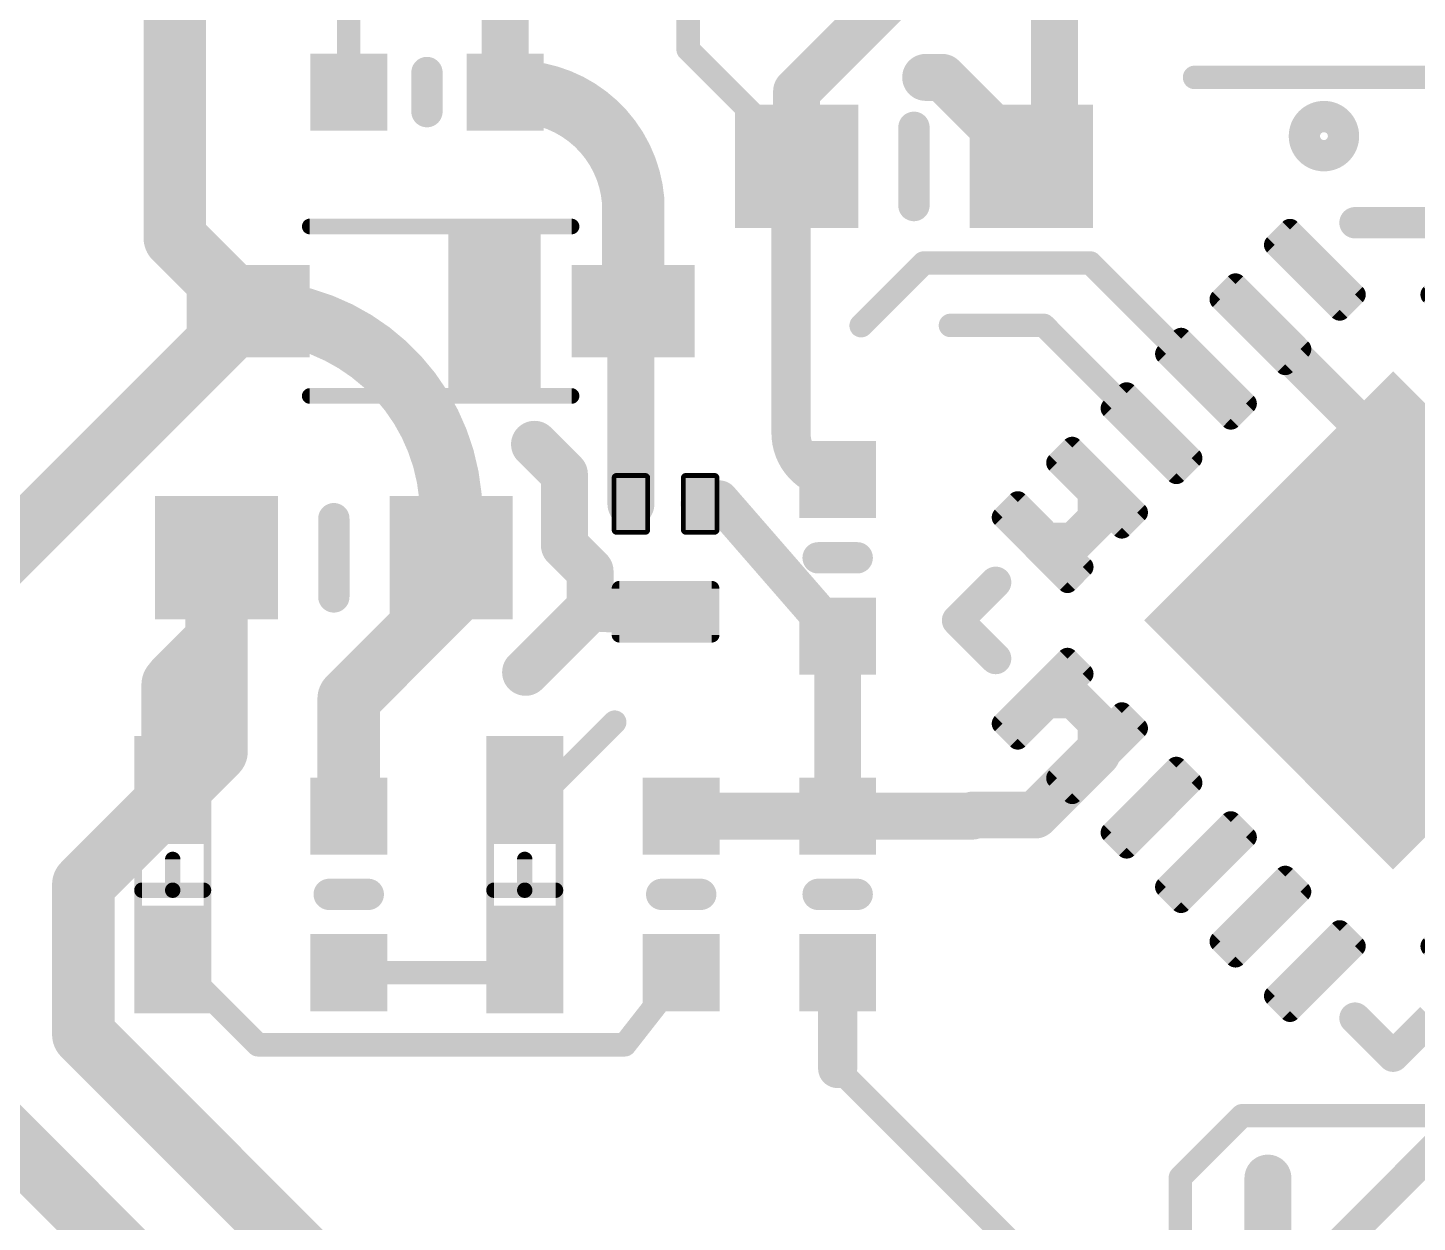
# Model space of a CAD drawing. Extents: x -0.24 to 1.71, y -0.99 to 0.81.
# Drawn here: x 0.1829 to 0.5382, y 0.1262 to 0.4314 of the extents above; entities that cross this region are included whole.
import ezdxf

# ---------------------------------------------------------------- set-up
doc = ezdxf.new("R2010")
doc.units = 0
for name, color, linetype in [('1', 12, 'CONTINUOUS'), ('20', 31, 'CONTINUOUS'), ('21', 253, 'CONTINUOUS')]:
    doc.layers.add(name, color=color, linetype=linetype)

# ---------------------------------------------------------------- blocks, each defined once
blk = doc.blocks.new('RECT')
blk.add_solid([(-0.5, -0.5), (0.5, -0.5), (-0.5, 0.5), (0.5, 0.5)])
blk = doc.blocks.new('RECT117856X44800R50')
at = {"const_width": 0.002756}
blk.add_lwpolyline([(0.013122, -0.002756), (0.013122, 0.002756, 0.414214), (0.011744, 0.004134), (-0.011744, 0.004134, 0.414214), (-0.013122, 0.002756), (-0.013122, -0.002756, 0.414214), (-0.011744, -0.004134), (0.011744, -0.004134, 0.414214)], format="xyb", close=True, dxfattribs=at)
blk.add_solid([(-0.012433, -0.003445), (0.012433, -0.003445), (-0.012433, 0.003445), (0.012433, 0.003445)])
blk = doc.blocks.new('RECT64000X40000R25')
at = {"const_width": 0.00123}
blk.add_lwpolyline([(0.007259, -0.003691), (0.007259, 0.003691, 0.414214), (0.006644, 0.004306), (-0.006644, 0.004306, 0.414214), (-0.007259, 0.003691), (-0.007259, -0.003691, 0.414214), (-0.006644, -0.004306), (0.006644, -0.004306, 0.414214)], format="xyb", close=True, dxfattribs=at)
blk.add_solid([(-0.006951, -0.003999), (0.006951, -0.003999), (-0.006951, 0.003999), (0.006951, 0.003999)])
blk = doc.blocks.new('RECT64000X112000R25')
at = {"const_width": 0.001969}
blk.add_lwpolyline([(0.00689, -0.011811), (0.00689, 0.011811, 0.414214), (0.005906, 0.012795), (-0.005906, 0.012795, 0.414214), (-0.00689, 0.011811), (-0.00689, -0.011811, 0.414214), (-0.005906, -0.012795), (0.005906, -0.012795, 0.414214)], format="xyb", close=True, dxfattribs=at)
blk.add_solid([(-0.006398, -0.012303), (0.006398, -0.012303), (-0.006398, 0.012303), (0.006398, 0.012303)])

msp = doc.modelspace()

# ---------------------------------------------------------------- linework, layer by layer
at = {"layer": '1'}
for points, const_width in [([(0.445402, 0.465315), (0.445402, 0.403612)], 0.012), ([(0.220537, 0.441963), (0.220537, 0.37775)], 0.016), ([(0.305, 0.415), (0.305, 0.444094)], 0.012), ([(0.408, 0.443674), (0.3795, 0.415174)], 0.012), ([(0.351772, 0.442728), (0.351772, 0.425879)], 0.006), ([(0.265, 0.415), (0.265, 0.437137)], 0.006), ([(0.351772, 0.425879), (0.3795, 0.398151)], 0.006), ([(0.41675, 0.41875), (0.4125, 0.41875)], 0.012), ([(0.4395, 0.396), (0.41675, 0.41875)], 0.012), ([(0.3795, 0.415174), (0.3795, 0.396)], 0.012), ([(0.54375, 0.41875), (0.48125, 0.41875)], 0.006), ([(0.445402, 0.403612), (0.4395, 0.396)], 0.012), ([(0.3795, 0.396), (0.378063, 0.394393)], 0.01), ([(0.378063, 0.394393), (0.378063, 0.327885)], 0.01), ([(0.3795, 0.398151), (0.3795, 0.396)], 0.006), ([(0.337713, 0.359), (0.337713, 0.387287)], 0.016), ([(0.239287, 0.359), (0.220537, 0.37775)], 0.016), ([(0.412, 0.371315), (0.396, 0.355315)], 0.006), ([(0.454604, 0.371315), (0.412, 0.371315)], 0.006), ([(0.454604, 0.371315), (0.484159, 0.34176)], 0.006), ([(0.128923, 0.248636), (0.239287, 0.359)], 0.016), ([(0.337713, 0.359), (0.337142, 0.358429)], 0.012), ([(0.337142, 0.358429), (0.337142, 0.30978)], 0.012), ([(0.532, 0.321758), (0.498078, 0.35568)], 0.01), ([(0.442703, 0.355378), (0.418839, 0.355378)], 0.006), ([(0.442703, 0.355378), (0.470239, 0.327841)], 0.006), ([(0.3125, 0.325), (0.320142, 0.317358)], 0.012), ([(0.320142, 0.317358), (0.320142, 0.299149)], 0.012), ([(0.39, 0.316), (0.389948, 0.316)], 0.016), ([(0.532, 0.321758), (0.532, 0.28)], 0.01), ([(0.45632, 0.305922), (0.45632, 0.313922)], 0.01), ([(0.291197, 0.307091), (0.291197, 0.296)], 0.016), ([(0.354858, 0.30978), (0.35972, 0.31078)], 0.01), ([(0.39, 0.276), (0.35972, 0.31078)], 0.01), ([(0.45632, 0.305922), (0.450401, 0.300002)], 0.01), ([(0.231197, 0.274969), (0.231197, 0.296)], 0.016), ([(0.231197, 0.296), (0.231197, 0.24655)], 0.016), ([(0.291197, 0.296), (0.291197, 0.286197)], 0.016), ([(0.320142, 0.299149), (0.3267, 0.29259)], 0.012), ([(0.442401, 0.300002), (0.450401, 0.300002)], 0.01), ([(0.3267, 0.29259), (0.3267, 0.28322)], 0.012), ([(0.291197, 0.286197), (0.271, 0.266)], 0.016), ([(0.310216, 0.266737), (0.3267, 0.28322)], 0.012), ([(0.3267, 0.28322), (0.346, 0.28222)], 0.012), ([(0.532, 0.28), (0.532, 0.25)], 0.012), ([(0.231197, 0.274969), (0.221, 0.264772)], 0.016), ([(0.39, 0.276), (0.39, 0.23)], 0.012), ([(0.265, 0.26), (0.271, 0.266)], 0.016), ([(0.221, 0.264772), (0.22, 0.263534)], 0.016), ([(0.22, 0.263534), (0.22, 0.236654)], 0.016), ([(0.265, 0.23), (0.265, 0.26)], 0.016), ([(0.442401, 0.259998), (0.450401, 0.259998)], 0.01), ([(0.45632, 0.254078), (0.450401, 0.259998)], 0.01), ([(0.315654, 0.236654), (0.333, 0.254)], 0.006), ([(0.45632, 0.254078), (0.45632, 0.246078)], 0.01), ([(0.532, 0.25), (0.526, 0.244)], 0.012), ([(0.231197, 0.24655), (0.197157, 0.212511)], 0.016), ([(0.45632, 0.246078), (0.440527, 0.230285)], 0.012), ([(0.31, 0.236654), (0.315654, 0.236654)], 0.006), ([(0.35, 0.23), (0.39, 0.23)], 0.012), ([(0.39, 0.23), (0.42443, 0.23)], 0.012), ([(0.42443, 0.23), (0.424715, 0.230285)], 0.012), ([(0.440527, 0.230285), (0.424715, 0.230285)], 0.012), ([(0.197157, 0.212511), (0.197157, 0.174182)], 0.016), ([(0.247941, 0.077982), (0.128923, 0.196999)], 0.016), ([(0.24178, 0.171567), (0.22, 0.193346)], 0.006), ([(0.306654, 0.19), (0.31, 0.193346)], 0.006), ([(0.265, 0.19), (0.306654, 0.19)], 0.006), ([(0.35, 0.19), (0.335567, 0.171567)], 0.006), ([(0.39, 0.19), (0.39, 0.1655)], 0.01), ([(0.197157, 0.174182), (0.3375, 0.03384)], 0.016), ([(0.335567, 0.171567), (0.24178, 0.171567)], 0.006), ([(0.47763, 0.07787), (0.39, 0.1655)], 0.006), ([(0.47763, 0.137669), (0.493399, 0.153437)], 0.006), ([(0.493399, 0.153437), (0.578823, 0.153437)], 0.006), ([(0.5, 0.094592), (0.5, 0.1375)], 0.012), ([(0.47763, 0.07787), (0.47763, 0.137669)], 0.006)]:
    msp.add_lwpolyline(points, dxfattribs=dict(at, const_width=const_width))
for points, const_width in [([(0.352832, 0.42694, 1), (0.350711, 0.424819)], 0.003), ([(0.350272, 0.425879, 1), (0.353272, 0.425879)], 0.003), ([(0.337713, 0.387287, 0.414214), (0.305, 0.415)], 0.016), ([(0.30467, 0.418986, 1), (0.30533, 0.411014)], 0.008), ([(0.4125, 0.42175, 1), (0.4125, 0.41575)], 0.006), ([(0.418871, 0.420871, 1), (0.414629, 0.416629)], 0.006), ([(0.41675, 0.41575, 1), (0.41675, 0.42175)], 0.006), ([(0.3825, 0.415174, 1), (0.3765, 0.415174)], 0.006), ([(0.377379, 0.417295, 1), (0.381621, 0.413052)], 0.006), ([(0.48125, 0.42025, 1), (0.48125, 0.41725)], 0.003), ([(0.2635, 0.415, 1), (0.2665, 0.415)], 0.003), ([(0.302, 0.415, 1), (0.308, 0.415)], 0.006), ([(0.447772, 0.401774, 1), (0.443031, 0.40545)], 0.006), ([(0.442402, 0.403612, 1), (0.448402, 0.403612)], 0.006), ([(0.380563, 0.394393, 1), (0.375563, 0.394393)], 0.005), ([(0.376199, 0.396059, 1), (0.379927, 0.392726)], 0.005), ([(0.3765, 0.396, 1), (0.3825, 0.396)], 0.006), ([(0.381364, 0.394334, 1), (0.377636, 0.397666)], 0.005), ([(0.381, 0.398151, 1), (0.378, 0.398151)], 0.003), ([(0.378439, 0.39709, 1), (0.380561, 0.399211)], 0.003), ([(0.437129, 0.397838, 1), (0.441871, 0.394162)], 0.006), ([(0.437379, 0.393879, 1), (0.441621, 0.398121)], 0.006), ([(0.341713, 0.387287, 1), (0.333713, 0.387287)], 0.008), ([(0.378, 0.396, 1), (0.381, 0.396)], 0.003), ([(0.333726, 0.386958, 1), (0.341699, 0.387617)], 0.008), ([(0.223366, 0.380578, 1), (0.217709, 0.374922)], 0.008), ([(0.216537, 0.37775, 1), (0.224537, 0.37775)], 0.008), ([(0.412, 0.372815, 1), (0.412, 0.369815)], 0.003), ([(0.413061, 0.370254, 1), (0.410939, 0.372376)], 0.003), ([(0.455665, 0.372376, 1), (0.453544, 0.370254)], 0.003), ([(0.454604, 0.369815, 1), (0.454604, 0.372815)], 0.003), ([(0.291197, 0.307091, 0.414214), (0.239287, 0.359)], 0.016), ([(0.239287, 0.363, 1), (0.239287, 0.355)], 0.008), ([(0.242116, 0.356172, 1), (0.236459, 0.361828)], 0.008), ([(0.236459, 0.356172, 1), (0.242116, 0.361828)], 0.008), ([(0.333713, 0.359, 1), (0.341713, 0.359)], 0.008), ([(0.340142, 0.358429, 1), (0.334142, 0.358429)], 0.006), ([(0.33502, 0.36055, 1), (0.339263, 0.356308)], 0.006), ([(0.339834, 0.356879, 1), (0.335591, 0.361121)], 0.006), ([(0.499846, 0.357448, 1), (0.49631, 0.353912)], 0.005), ([(0.394939, 0.356376, 1), (0.397061, 0.354254)], 0.003), ([(0.418839, 0.356878, 1), (0.418839, 0.353878)], 0.003), ([(0.443763, 0.356439, 1), (0.441642, 0.354317)], 0.003), ([(0.442703, 0.353878, 1), (0.442703, 0.356878)], 0.003), ([(0.483098, 0.3407, 1), (0.485219, 0.342821)], 0.003), ([(0.314621, 0.327121, 1), (0.310379, 0.322879)], 0.006), ([(0.378063, 0.327885, 0.414214), (0.389948, 0.316)], 0.01), ([(0.380563, 0.327885, 1), (0.375563, 0.327885)], 0.005), ([(0.375563, 0.327885, 1), (0.380563, 0.327885)], 0.005), ([(0.469179, 0.32678, 1), (0.4713, 0.328902)], 0.003), ([(0.323142, 0.317358, 1), (0.317142, 0.317358)], 0.006), ([(0.389948, 0.32, 1), (0.389948, 0.312)], 0.008), ([(0.39, 0.312, 1), (0.39, 0.32)], 0.008), ([(0.5345, 0.321758, 1), (0.5295, 0.321758)], 0.005), ([(0.530232, 0.31999, 1), (0.533768, 0.323526)], 0.005), ([(0.31802, 0.315237, 1), (0.322263, 0.31948)], 0.006), ([(0.389948, 0.3135, 1), (0.389948, 0.3185)], 0.005), ([(0.45882, 0.313922, 1), (0.45382, 0.313922)], 0.005), ([(0.295197, 0.307091, 1), (0.287197, 0.307091)], 0.008), ([(0.334142, 0.30978, 1), (0.340142, 0.30978)], 0.006), ([(0.354355, 0.312228, 1), (0.355362, 0.307331)], 0.005), ([(0.361606, 0.312421, 1), (0.357835, 0.309138)], 0.005), ([(0.360224, 0.308331, 1), (0.359217, 0.313228)], 0.005), ([(0.287197, 0.307091, 1), (0.295197, 0.307091)], 0.008), ([(0.458088, 0.304154, 1), (0.454552, 0.307689)], 0.005), ([(0.45382, 0.305922, 1), (0.45882, 0.305922)], 0.005), ([(0.235197, 0.296, 1), (0.227197, 0.296)], 0.008), ([(0.235197, 0.296, 1), (0.227197, 0.296)], 0.008), ([(0.295197, 0.296, 1), (0.287197, 0.296)], 0.008), ([(0.322263, 0.30127, 1), (0.31802, 0.297027)], 0.006), ([(0.317142, 0.299149, 1), (0.323142, 0.299149)], 0.006), ([(0.442401, 0.302502, 1), (0.442401, 0.297502)], 0.005), ([(0.448633, 0.30177, 1), (0.452168, 0.298234)], 0.005), ([(0.450401, 0.297502, 1), (0.450401, 0.302502)], 0.005), ([(0.287197, 0.296, 1), (0.295197, 0.296)], 0.008), ([(0.3297, 0.29259, 1), (0.3237, 0.29259)], 0.006), ([(0.324579, 0.290469, 1), (0.328821, 0.294712)], 0.006), ([(0.294025, 0.283368, 1), (0.288368, 0.289025)], 0.008), ([(0.287197, 0.286197, 1), (0.295197, 0.286197)], 0.008), ([(0.326855, 0.286216, 1), (0.326545, 0.280224)], 0.006), ([(0.328821, 0.281099, 1), (0.324579, 0.285342)], 0.006), ([(0.345845, 0.279224, 1), (0.346155, 0.285216)], 0.006), ([(0.3237, 0.28322, 1), (0.3297, 0.28322)], 0.006), ([(0.535, 0.28, 1), (0.529, 0.28)], 0.006), ([(0.234025, 0.27214, 1), (0.228368, 0.277797)], 0.008), ([(0.393, 0.276, 1), (0.387, 0.276)], 0.006), ([(0.5295, 0.28, 1), (0.5345, 0.28)], 0.005), ([(0.227197, 0.274969, 1), (0.235197, 0.274969)], 0.008), ([(0.388114, 0.274358, 1), (0.391886, 0.277642)], 0.005), ([(0.273828, 0.263172, 1), (0.268172, 0.268828)], 0.008), ([(0.224, 0.263534, 1), (0.216, 0.263534)], 0.008), ([(0.216889, 0.266049, 1), (0.223111, 0.26102)], 0.008), ([(0.218172, 0.2676, 1), (0.223828, 0.261943)], 0.008), ([(0.224111, 0.262257, 1), (0.217889, 0.267286)], 0.008), ([(0.268172, 0.268828, 1), (0.273828, 0.263172)], 0.008), ([(0.308095, 0.268858, 1), (0.312337, 0.264615)], 0.006), ([(0.269, 0.26, 1), (0.261, 0.26)], 0.008), ([(0.262172, 0.262828, 1), (0.267828, 0.257172)], 0.008), ([(0.442401, 0.262498, 1), (0.442401, 0.257498)], 0.005), ([(0.452168, 0.261766, 1), (0.448633, 0.25823)], 0.005), ([(0.450401, 0.257498, 1), (0.450401, 0.262498)], 0.005), ([(0.334061, 0.252939, 1), (0.331939, 0.255061)], 0.003), ([(0.45882, 0.254078, 1), (0.45382, 0.254078)], 0.005), ([(0.454552, 0.25231, 1), (0.458088, 0.255846)], 0.005), ([(0.534121, 0.247879, 1), (0.529879, 0.252121)], 0.006), ([(0.234025, 0.243722, 1), (0.228368, 0.249379)], 0.008), ([(0.529, 0.25, 1), (0.535, 0.25)], 0.006), ([(0.227197, 0.24655, 1), (0.235197, 0.24655)], 0.008), ([(0.458441, 0.243957, 1), (0.454199, 0.2482)], 0.006), ([(0.523879, 0.246121, 1), (0.528121, 0.241879)], 0.006), ([(0.45382, 0.246078, 1), (0.45882, 0.246078)], 0.005), ([(0.216, 0.236654, 1), (0.224, 0.236654)], 0.008), ([(0.31, 0.238154, 1), (0.31, 0.235154)], 0.003), ([(0.314593, 0.237714, 1), (0.316714, 0.235593)], 0.003), ([(0.315654, 0.235154, 1), (0.315654, 0.238154)], 0.003), ([(0.35, 0.233, 1), (0.35, 0.227)], 0.006), ([(0.39, 0.233, 1), (0.39, 0.227)], 0.006), ([(0.39, 0.227, 1), (0.39, 0.233)], 0.006), ([(0.422309, 0.232121, 1), (0.426552, 0.227879)], 0.006), ([(0.424715, 0.233285, 1), (0.424715, 0.227285)], 0.006), ([(0.426837, 0.228163, 1), (0.422594, 0.232406)], 0.006), ([(0.42443, 0.227, 1), (0.42443, 0.233)], 0.006), ([(0.438405, 0.232406, 1), (0.442648, 0.228163)], 0.006), ([(0.440527, 0.227285, 1), (0.440527, 0.233285)], 0.006), ([(0.261, 0.23, 1), (0.269, 0.23)], 0.008), ([(0.387, 0.23, 1), (0.393, 0.23)], 0.006), ([(0.201157, 0.212511, 1), (0.193157, 0.212511)], 0.008), ([(0.194329, 0.215339, 1), (0.199986, 0.209682)], 0.008), ([(0.221061, 0.194407, 1), (0.218939, 0.192286)], 0.003), ([(0.311061, 0.192286, 1), (0.308939, 0.194407)], 0.003), ([(0.265, 0.1915, 1), (0.265, 0.1885)], 0.003), ([(0.305593, 0.191061, 1), (0.307714, 0.188939)], 0.003), ([(0.306654, 0.1885, 1), (0.306654, 0.1915)], 0.003), ([(0.351181, 0.189075, 1), (0.348819, 0.190925)], 0.003), ([(0.3925, 0.19, 1), (0.3875, 0.19)], 0.005), ([(0.199986, 0.177011, 1), (0.194329, 0.171354)], 0.008), ([(0.193157, 0.174182, 1), (0.201157, 0.174182)], 0.008), ([(0.24178, 0.173067, 1), (0.24178, 0.170067)], 0.003), ([(0.240719, 0.170506, 1), (0.24284, 0.172628)], 0.003), ([(0.335567, 0.170067, 1), (0.335567, 0.173067)], 0.003), ([(0.334386, 0.172492, 1), (0.336748, 0.170642)], 0.003), ([(0.3875, 0.1655, 1), (0.3925, 0.1655)], 0.005), ([(0.391061, 0.166561, 1), (0.388939, 0.164439)], 0.003), ([(0.493399, 0.154937, 1), (0.493399, 0.151937)], 0.003), ([(0.494459, 0.152376, 1), (0.492338, 0.154498)], 0.003), ([(0.503, 0.1375, 1), (0.497, 0.1375)], 0.006), ([(0.47913, 0.137669, 1), (0.47613, 0.137669)], 0.003), ([(0.47657, 0.138729, 1), (0.478691, 0.136608)], 0.003)]:
    msp.add_lwpolyline(points, format="xyb", dxfattribs=dict(at, const_width=const_width))
at = {"layer": '20', "const_width": 0.000984}
msp.add_lwpolyline([(0.840367, -0.907188, 1), (0.840367, 0.762812, 1), (0.840367, -0.907188)], format="xyb", dxfattribs=at)
at = {"layer": '21'}
for points, const_width in [([(0.285, 0.41), (0.285, 0.42)], 0.008), ([(0.4095, 0.386), (0.4095, 0.406)], 0.008), ([(0.541743, 0.381612), (0.522256, 0.381612)], 0.008), ([(0.255035, 0.380654), (0.321965, 0.380654)], 0.004), ([(0.321965, 0.337346), (0.255035, 0.337346)], 0.004), ([(0.261197, 0.306), (0.261197, 0.286)], 0.008), ([(0.385, 0.296), (0.395, 0.296)], 0.008), ([(0.420645, 0.28), (0.430388, 0.289743)], 0.008), ([(0.430388, 0.270256), (0.420645, 0.28)], 0.008), ([(0.22, 0.211063), (0.22, 0.218937)], 0.003937), ([(0.31, 0.211063), (0.31, 0.218937)], 0.003937), ([(0.27, 0.21), (0.26, 0.21)], 0.008), ([(0.355, 0.21), (0.345, 0.21)], 0.008), ([(0.395, 0.21), (0.385, 0.21)], 0.008), ([(0.212126, 0.211063), (0.22, 0.211063)], 0.003937), ([(0.22, 0.211063), (0.227874, 0.211063)], 0.003937), ([(0.302126, 0.211063), (0.31, 0.211063)], 0.003937), ([(0.31, 0.211063), (0.317874, 0.211063)], 0.003937), ([(0.522256, 0.178388), (0.532, 0.168645)], 0.008), ([(0.541743, 0.178388), (0.532, 0.168645)], 0.008), ([(0.554531, 0.156984), (0.509989, 0.112442)], 0.008)]:
    msp.add_lwpolyline(points, dxfattribs=dict(at, const_width=const_width))
for points, const_width in [([(0.287, 0.42, 1), (0.283, 0.42)], 0.004), ([(0.514322, 0.398744, 1), (0.514322, 0.408744, 1), (0.514322, 0.398744)], 0.008), ([(0.283, 0.41, 1), (0.287, 0.41)], 0.004), ([(0.4115, 0.406, 1), (0.4075, 0.406)], 0.004), ([(0.4075, 0.386, 1), (0.4115, 0.386)], 0.004), ([(0.522256, 0.383612, 1), (0.522256, 0.379612)], 0.004), ([(0.255035, 0.381654, 1), (0.255035, 0.379654)], 0.002), ([(0.321965, 0.379654, 1), (0.321965, 0.381654)], 0.002), ([(0.255035, 0.338346, 1), (0.255035, 0.336346)], 0.002), ([(0.321965, 0.336346, 1), (0.321965, 0.338346)], 0.002), ([(0.263197, 0.306, 1), (0.259197, 0.306)], 0.004), ([(0.385, 0.298, 1), (0.385, 0.294)], 0.004), ([(0.395, 0.294, 1), (0.395, 0.298)], 0.004), ([(0.431802, 0.288329, 1), (0.428974, 0.291158)], 0.004), ([(0.259197, 0.286, 1), (0.263197, 0.286)], 0.004), ([(0.422059, 0.281414, 1), (0.41923, 0.278586)], 0.004), ([(0.41923, 0.281414, 1), (0.422059, 0.278586)], 0.004), ([(0.428974, 0.268842, 1), (0.431802, 0.271671)], 0.004), ([(0.220984, 0.218937, 1), (0.219016, 0.218937)], 0.001969), ([(0.310984, 0.218937, 1), (0.309016, 0.218937)], 0.001969), ([(0.26, 0.212, 1), (0.26, 0.208)], 0.004), ([(0.27, 0.208, 1), (0.27, 0.212)], 0.004), ([(0.345, 0.212, 1), (0.345, 0.208)], 0.004), ([(0.355, 0.208, 1), (0.355, 0.212)], 0.004), ([(0.385, 0.212, 1), (0.385, 0.208)], 0.004), ([(0.395, 0.208, 1), (0.395, 0.212)], 0.004), ([(0.212126, 0.212047, 1), (0.212126, 0.210079)], 0.001969), ([(0.22, 0.212047, 1), (0.22, 0.210079)], 0.001969), ([(0.219016, 0.211063, 1), (0.220984, 0.211063)], 0.001969), ([(0.22, 0.210079, 1), (0.22, 0.212047)], 0.001969), ([(0.227874, 0.210079, 1), (0.227874, 0.212047)], 0.001969), ([(0.302126, 0.212047, 1), (0.302126, 0.210079)], 0.001969), ([(0.31, 0.212047, 1), (0.31, 0.210079)], 0.001969), ([(0.309016, 0.211063, 1), (0.310984, 0.211063)], 0.001969), ([(0.31, 0.210079, 1), (0.31, 0.212047)], 0.001969), ([(0.317874, 0.210079, 1), (0.317874, 0.212047)], 0.001969), ([(0.523671, 0.179802, 1), (0.520842, 0.176974)], 0.004), ([(0.530586, 0.170059, 1), (0.533414, 0.16723)], 0.004), ([(0.530586, 0.16723, 1), (0.533414, 0.170059)], 0.004)]:
    msp.add_lwpolyline(points, format="xyb", dxfattribs=dict(at, const_width=const_width))

# ---------------------------------------------------------------- block references
at = {"layer": '1'}
for p, xscale, yscale, rotation in [((0.265, 0.415), 0.019685, 0.019685, 180), ((0.305, 0.415), 0.019685, 0.019685, 180), ((0.3795, 0.396), 0.031496, 0.031496, 180), ((0.4395, 0.396), 0.031496, 0.031496, 180), ((0.239287, 0.359), 0.031496, 0.023622, 180), ((0.337713, 0.359), 0.031496, 0.023622, 180), ((0.532, 0.28), 0.09, 0.09, 315), ((0.39, 0.316), 0.019685, 0.019685, 90), ((0.39, 0.276), 0.019685, 0.019685, 90), ((0.22, 0.236654), 0.027559, 0.019685, 90), ((0.31, 0.236654), 0.027559, 0.019685, 90), ((0.265, 0.23), 0.019685, 0.019685, 270), ((0.35, 0.23), 0.019685, 0.019685, 270), ((0.39, 0.23), 0.019685, 0.019685, 270), ((0.22, 0.193346), 0.027559, 0.019685, 90), ((0.31, 0.193346), 0.027559, 0.019685, 90), ((0.265, 0.19), 0.019685, 0.019685, 270), ((0.35, 0.19), 0.019685, 0.019685, 270), ((0.39, 0.19), 0.019685, 0.019685, 270)]:
    msp.add_blockref('RECT', p, dxfattribs=dict(at, xscale=xscale, yscale=yscale, rotation=rotation))
for name, p, rotation in [('RECT117856X44800R50', (0.511998, 0.369599), 135), ('RECT117856X44800R50', (0.552002, 0.369599), 225), ('RECT117856X44800R50', (0.498078, 0.35568), 135), ('RECT117856X44800R50', (0.484159, 0.34176), 135), ('RECT117856X44800R50', (0.470239, 0.327841), 135), ('RECT117856X44800R50', (0.45632, 0.313922), 135), ('RECT64000X40000R25', (0.337142, 0.30978), 270), ('RECT64000X40000R25', (0.354858, 0.30978), 270), ('RECT117856X44800R50', (0.442401, 0.300002), 135), ('RECT64000X112000R25', (0.346, 0.28222), 270), ('RECT117856X44800R50', (0.442401, 0.259998), 45), ('RECT117856X44800R50', (0.45632, 0.246078), 45), ('RECT117856X44800R50', (0.470239, 0.232159), 45), ('RECT117856X44800R50', (0.484159, 0.218239), 45), ('RECT117856X44800R50', (0.498078, 0.20432), 45), ('RECT117856X44800R50', (0.511998, 0.190401), 45), ('RECT117856X44800R50', (0.552002, 0.190401), 315)]:
    msp.add_blockref(name, p, dxfattribs=dict(at, rotation=rotation))
at = {"layer": '1', "xscale": 0.031496, "yscale": 0.031496}
for p in [(0.231197, 0.296), (0.291197, 0.296)]:
    msp.add_blockref('RECT', p, dxfattribs=at)
at = {"layer": '21'}
for p, xscale, yscale, rotation in [((0.30228, 0.359), 0.023622, 0.043307, 180), ((0.211142, 0.215), 0.019685, 0.001969, 90), ((0.228858, 0.215), 0.019685, 0.001969, 90), ((0.301142, 0.215), 0.019685, 0.001969, 90), ((0.318858, 0.215), 0.019685, 0.001969, 90)]:
    msp.add_blockref('RECT', p, dxfattribs=dict(at, xscale=xscale, yscale=yscale, rotation=rotation))

doc.saveas('drawing.dxf')
